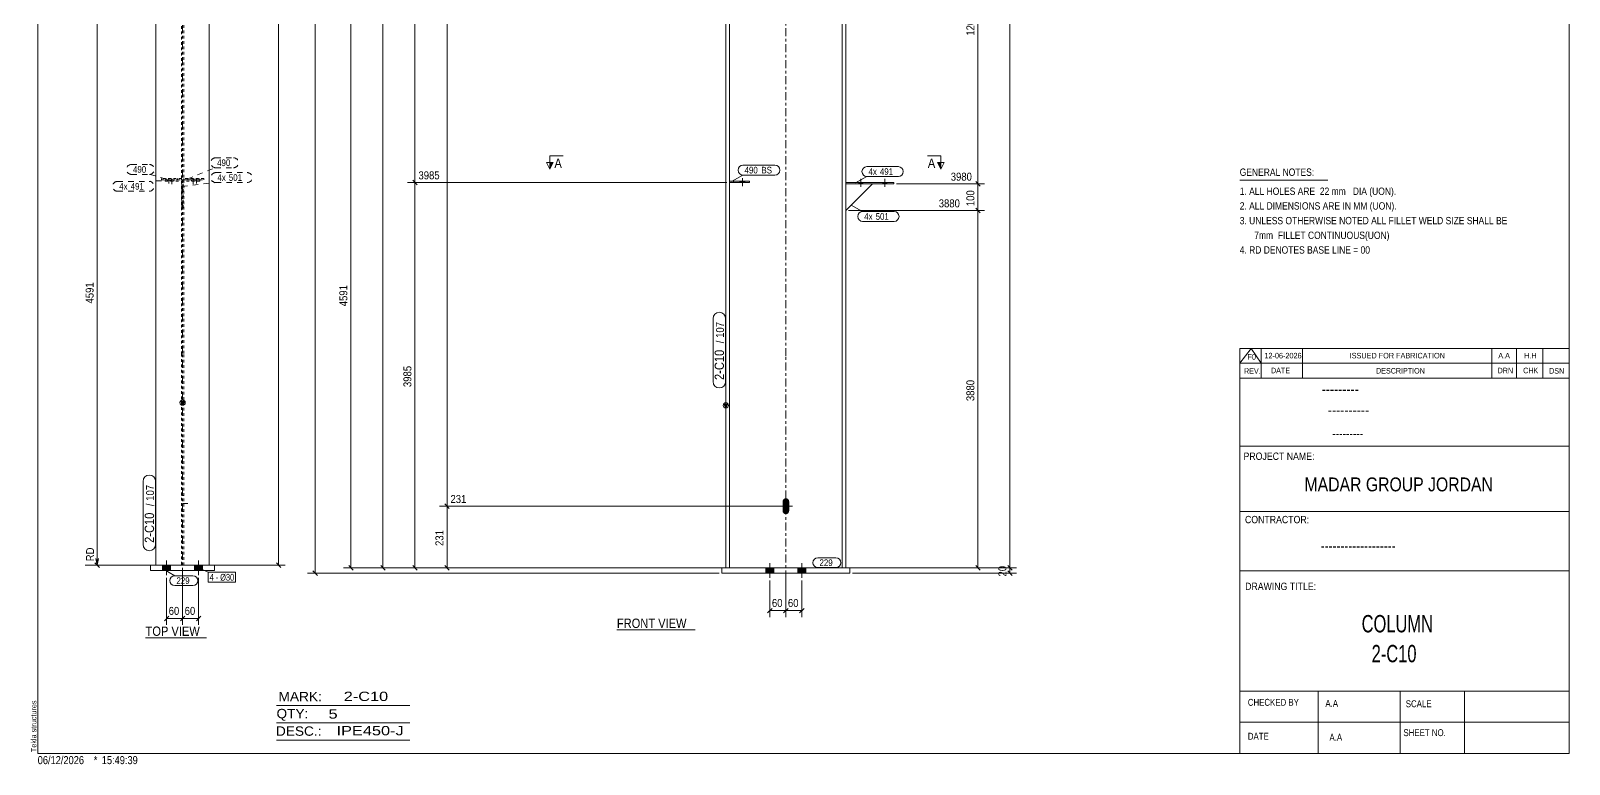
# Model space of a CAD drawing. Header units: millimetres. Extents: x 2 to 579, y 1 to 825.
# Drawn here: x 2 to 579, y 1 to 276 of the extents above; entities that cross this region are included whole.
import ezdxf

# ---------------------------------------------------------------- set-up
doc = ezdxf.new("R2010")
doc.units = ezdxf.units.MM
for name, pattern in [('XKITLINE00', [0]), ('XKITLINE01', [4, 1, -1, 1, -1]), ('XKITLINE02', [4, 2, -2]), ('XKITLINE03', [6, 3, -1, 1, -1])]:
    doc.linetypes.add(name, pattern=pattern)
for name, color, linetype, lineweight in [('Bolt', 3, 'Continuous', 0), ('BoltMark', 7, 'Continuous', 0), ('Dimensions', 7, 'Continuous', 0), ('DrawingSheet', 5, 'Continuous', 0), ('OtherObjectType', 7, 'Continuous', 0), ('Part', 2, 'Continuous', 0), ('PartMark', 7, 'Continuous', 0), ('Section', 6, 'Continuous', 0)]:
    doc.layers.add(name, color=color, linetype=linetype, lineweight=lineweight)
doc.styles.add('@ARIAL_UNICODE_MS_BOLD', font='ARIAL.TTF')
doc.styles.add('ARIAL', font='ARIAL.TTF')
doc.styles.add('ARIAL_NARROW', font='ARIALN.TTF')
doc.styles.add('COMIC_SANS_MS_BOLD', font='COMICBD.TTF')
doc.styles.add('SWIS721_EX_BT', font='ARIAL.TTF')
doc.styles.add('SWISSE', font='ARIAL.TTF')

# ---------------------------------------------------------------- blocks, each defined once
blk = doc.blocks.new('*A8')
at = {"layer": 'Bolt'}
for points in [[(285.4, 637.64), (284.92, 637.74), (284.52, 638.01), (284.25, 638.41), (284.15, 638.89), (284.15, 642.39), (284.25, 642.87), (284.52, 643.28), (284.92, 643.55), (285.4, 643.64), (285.88, 643.55), (286.28, 643.28), (286.55, 642.87), (286.65, 642.39), (286.65, 638.89), (286.55, 638.41), (286.28, 638.01), (285.88, 637.74)], [(285.4, 94.66), (284.92, 94.75), (284.52, 95.02), (284.25, 95.43), (284.15, 95.91), (284.15, 99.41), (284.25, 99.89), (284.52, 100.29), (284.92, 100.56), (285.4, 100.66), (285.88, 100.56), (286.28, 100.29), (286.55, 99.89), (286.65, 99.41), (286.65, 95.91), (286.55, 95.43), (286.28, 95.02), (285.88, 94.75)]]:
    blk.add_hatch(color=3, dxfattribs=at).paths.add_polyline_path(points, flags=17)
at = {"layer": 'Bolt', "color": 3, "linetype": 'XKITLINE00', "lineweight": 0}
for p, q in [((282.9, 640.64), (287.9, 640.64)), ((285.4, 643.14), (285.4, 638.14)), ((285.4, 100.16), (285.4, 95.16)), ((282.9, 97.66), (287.9, 97.66))]:
    blk.add_line(p, q, dxfattribs=at)
blk = doc.blocks.new('*A10')
at = {"layer": 'Bolt'}
for points in [[(280.9, 74.53), (280.9, 72.53), (277.9, 72.53), (277.9, 74.53)], [(280.9, 74.53), (280.9, 72.53), (277.9, 72.53), (277.9, 74.53)], [(292.9, 74.53), (292.9, 72.53), (289.9, 72.53), (289.9, 74.53)], [(292.9, 74.53), (292.9, 72.53), (289.9, 72.53), (289.9, 74.53)]]:
    blk.add_hatch(color=3, dxfattribs=at).paths.add_polyline_path(points, flags=17)
at = {"layer": 'Bolt', "color": 3, "linetype": 'XKITLINE00', "lineweight": 0}
for p, q in [((279.4, 76.28), (279.4, 70.78)), ((279.4, 76.28), (279.4, 70.78)), ((291.4, 76.28), (291.4, 70.78)), ((291.4, 76.28), (291.4, 70.78)), ((277.9, 74.53), (277.9, 72.53)), ((277.9, 74.53), (277.9, 72.53)), ((280.9, 74.53), (280.9, 72.53)), ((280.9, 74.53), (280.9, 72.53)), ((289.9, 74.53), (289.9, 72.53)), ((289.9, 74.53), (289.9, 72.53)), ((292.9, 74.53), (292.9, 72.53)), ((292.9, 74.53), (292.9, 72.53))]:
    blk.add_line(p, q, dxfattribs=at)
blk = doc.blocks.new('*A12')
at = {"layer": 'Bolt'}
blk.add_hatch(color=3, dxfattribs=at).paths.add_polyline_path([(268.12, 218.96), (268.12, 219.46), (270.08, 219.46), (270.08, 218.96)], flags=17)
at = {"layer": 'Bolt', "color": 3, "linetype": 'XKITLINE00', "lineweight": 0}
for p, q in [((268.12, 218.96), (268.12, 219.46)), ((269.1, 217.61), (269.1, 220.61)), ((270.08, 218.96), (270.08, 219.46))]:
    blk.add_line(p, q, dxfattribs=at)
blk = doc.blocks.new('*A13')
at = {"layer": 'Bolt'}
for points in [[(314.2, 218.96), (314.2, 218.46), (312.8, 218.46), (312.8, 218.96)], [(314.2, 218.96), (314.2, 218.46), (312.8, 218.46), (312.8, 218.96)], [(323.2, 218.96), (323.2, 218.46), (321.8, 218.46), (321.8, 218.96)], [(323.2, 218.96), (323.2, 218.46), (321.8, 218.46), (321.8, 218.96)]]:
    blk.add_hatch(color=3, dxfattribs=at).paths.add_polyline_path(points, flags=17)
at = {"layer": 'Bolt', "color": 3, "linetype": 'XKITLINE00', "lineweight": 0}
for p, q in [((313.5, 217.3), (313.5, 220.3)), ((313.5, 217.3), (313.5, 220.3)), ((322.5, 217.3), (322.5, 220.3)), ((322.5, 217.3), (322.5, 220.3)), ((312.8, 218.46), (312.8, 218.96)), ((312.8, 218.46), (312.8, 218.96)), ((314.2, 218.46), (314.2, 218.96)), ((314.2, 218.46), (314.2, 218.96)), ((321.8, 218.46), (321.8, 218.96)), ((321.8, 218.46), (321.8, 218.96)), ((323.2, 218.46), (323.2, 218.96)), ((323.2, 218.46), (323.2, 218.96))]:
    blk.add_line(p, q, dxfattribs=at)
blk = doc.blocks.new('*A14')
at = {"layer": 'Bolt', "color": 3, "linetype": 'XKITLINE02', "lineweight": 0}
for p, q in [((268.12, 218.96), (268.12, 219.46)), ((269.1, 217.61), (269.1, 220.61)), ((270.08, 218.96), (270.08, 219.46))]:
    blk.add_line(p, q, dxfattribs=at)
blk = doc.blocks.new('*A22')
at = {"layer": 'Part'}
blk.add_hatch(color=2, dxfattribs=at).paths.add_polyline_path([(262.1, 135.93), (263.7, 135.93), (262.9, 134.53)], flags=17)
at = {"layer": 'Part', "color": 7, "linetype": 'XKITLINE01', "lineweight": 0}
for p, q in [((307.9, 697.6), (262.9, 662.12)), ((264.3, 660.14), (264.3, 659.14)), ((306.5, 660.14), (306.5, 659.14)), ((262.9, 74.53), (307.9, 74.53))]:
    blk.add_line(p, q, dxfattribs=at)
at = {"layer": 'Part', "color": 2, "linetype": 'XKITLINE00', "lineweight": 0}
for p, q in [((306.5, 696.5), (306.5, 660.14)), ((307.9, 525.42), (307.9, 697.6)), ((264.3, 663.23), (264.3, 660.14)), ((262.9, 662.12), (262.9, 525.42)), ((264.3, 659.14), (264.3, 525.42)), ((306.5, 659.14), (306.5, 525.42)), ((262.9, 525.32), (262.9, 404.64)), ((264.3, 525.32), (264.3, 404.64)), ((306.5, 525.32), (306.5, 404.64)), ((307.9, 404.64), (307.9, 525.32)), ((262.9, 404.54), (262.9, 153.86)), ((264.3, 404.54), (264.3, 153.86)), ((306.5, 404.54), (306.5, 153.86)), ((307.9, 153.86), (307.9, 404.54)), ((262.9, 153.76), (262.9, 74.53)), ((264.3, 153.76), (264.3, 74.53)), ((306.5, 153.76), (306.5, 74.53)), ((307.9, 74.53), (307.9, 153.76)), ((262.9, 134.53), (262.1, 135.93)), ((262.1, 135.93), (263.7, 135.93)), ((263.7, 135.93), (262.9, 134.53))]:
    blk.add_line(p, q, dxfattribs=at)
at = {"layer": 'Part', "color": 7, "linetype": 'XKITLINE03', "lineweight": 0}
for p, q in [((285.4, 525.42), (285.4, 689.86)), ((285.4, 404.64), (285.4, 525.32)), ((285.4, 153.86), (285.4, 404.54)), ((285.4, 64.53), (285.4, 153.76))]:
    blk.add_line(p, q, dxfattribs=at)
at = {"layer": 'Part', "color": 2, "linetype": 'XKITLINE00', "lineweight": 0}
blk.add_circle((262.9, 135.43), 1, dxfattribs=at)
blk = doc.blocks.new('*A25')
at = {"layer": 'Part', "color": 2, "linetype": 'XKITLINE00', "lineweight": 0}
for p, q in [((309.4, 74.53), (261.4, 74.53)), ((261.4, 74.53), (261.4, 72.53)), ((309.4, 72.53), (261.4, 72.53)), ((309.4, 74.53), (309.4, 72.53))]:
    blk.add_line(p, q, dxfattribs=at)
blk = doc.blocks.new('*A30')
at = {"layer": 'Part', "color": 2, "linetype": 'XKITLINE00', "lineweight": 0}
for p, q in [((264.3, 219.46), (271.8, 219.46)), ((271.8, 219.46), (271.8, 218.96)), ((271.8, 218.96), (264.3, 218.96))]:
    blk.add_line(p, q, dxfattribs=at)
at = {"layer": 'Part', "color": 7, "linetype": 'XKITLINE01', "lineweight": 0}
for p, q in [((264.3, 218.96), (264.3, 219.46)), ((265.8, 218.96), (265.8, 219.46))]:
    blk.add_line(p, q, dxfattribs=at)
blk = doc.blocks.new('*A31')
at = {"layer": 'Part', "color": 2, "linetype": 'XKITLINE00', "lineweight": 0}
for p, q in [((307.9, 218.96), (325.9, 218.96)), ((325.9, 218.46), (307.9, 218.46)), ((325.9, 218.96), (325.9, 218.46))]:
    blk.add_line(p, q, dxfattribs=at)
at = {"layer": 'Part', "color": 7, "linetype": 'XKITLINE01', "lineweight": 0}
blk.add_line((307.9, 218.46), (307.9, 218.96), dxfattribs=at)
blk = doc.blocks.new('*A32')
at = {"layer": 'Part', "color": 7, "linetype": 'XKITLINE01', "lineweight": 0}
for p, q in [((271.8, 219.46), (264.3, 219.46)), ((264.3, 219.46), (264.3, 218.96)), ((265.8, 218.96), (265.8, 219.46)), ((271.8, 218.96), (271.8, 219.46)), ((264.3, 218.96), (271.8, 218.96))]:
    blk.add_line(p, q, dxfattribs=at)
blk = doc.blocks.new('*A33')
at = {"layer": 'Part', "color": 2, "linetype": 'XKITLINE00', "lineweight": 0}
blk.add_line((307.9, 208.46), (317.9, 218.46), dxfattribs=at)
at = {"layer": 'Part', "color": 7, "linetype": 'XKITLINE01', "lineweight": 0}
for p, q in [((307.9, 218.46), (307.9, 208.46)), ((317.9, 218.46), (307.9, 218.46))]:
    blk.add_line(p, q, dxfattribs=at)
blk = doc.blocks.new('*A45')
at = {"layer": 'Bolt', "color": 3, "linetype": 'XKITLINE02', "lineweight": 0}
for p, q in [((61.3, 641.68), (57.3, 641.68)), ((59.75, 644.68), (58.85, 644.68)), ((59.75, 638.68), (58.85, 638.68)), ((61.3, 98.7), (57.3, 98.7)), ((59.75, 101.7), (58.85, 101.7)), ((59.75, 95.7), (58.85, 95.7))]:
    blk.add_line(p, q, dxfattribs=at)
blk = doc.blocks.new('*A47')
at = {"layer": 'Bolt'}
for points in [[(54.8, 75.57), (54.8, 73.57), (51.8, 73.57), (51.8, 75.57)], [(54.8, 75.57), (54.8, 73.57), (51.8, 73.57), (51.8, 75.57)], [(66.8, 75.57), (66.8, 73.57), (63.8, 73.57), (63.8, 75.57)], [(66.8, 75.57), (66.8, 73.57), (63.8, 73.57), (63.8, 75.57)]]:
    blk.add_hatch(color=3, dxfattribs=at).paths.add_polyline_path(points, flags=17)
at = {"layer": 'Bolt', "color": 3, "linetype": 'XKITLINE00', "lineweight": 0}
for p, q in [((51.8, 75.57), (51.8, 73.57)), ((51.8, 75.57), (51.8, 73.57)), ((53.3, 77.32), (53.3, 71.82)), ((53.3, 77.32), (53.3, 71.82)), ((54.8, 75.57), (54.8, 73.57)), ((54.8, 75.57), (54.8, 73.57)), ((63.8, 75.57), (63.8, 73.57)), ((63.8, 75.57), (63.8, 73.57)), ((65.3, 77.32), (65.3, 71.82)), ((65.3, 77.32), (65.3, 71.82)), ((66.8, 75.57), (66.8, 73.57)), ((66.8, 75.57), (66.8, 73.57))]:
    blk.add_line(p, q, dxfattribs=at)
blk = doc.blocks.new('*A49')
at = {"layer": 'Bolt', "color": 3, "linetype": 'XKITLINE02', "lineweight": 0}
for p, q in [((63.52, 220), (63.52, 220.5)), ((64.5, 218.65), (64.5, 221.65)), ((65.49, 220), (65.49, 220.5))]:
    blk.add_line(p, q, dxfattribs=at)
blk = doc.blocks.new('*A50')
at = {"layer": 'Bolt', "color": 3, "linetype": 'XKITLINE02', "lineweight": 0}
for p, q in [((54.6, 219.5), (54.6, 220)), ((54.6, 219.5), (54.6, 220)), ((55.3, 218.34), (55.3, 221.34)), ((55.3, 218.34), (55.3, 221.34)), ((56, 219.5), (56, 220)), ((56, 219.5), (56, 220)), ((62.6, 219.5), (62.6, 220)), ((62.6, 219.5), (62.6, 220)), ((63.3, 218.34), (63.3, 221.34)), ((63.3, 218.34), (63.3, 221.34)), ((64, 219.5), (64, 220)), ((64, 219.5), (64, 220))]:
    blk.add_line(p, q, dxfattribs=at)
blk = doc.blocks.new('*A51')
at = {"layer": 'Bolt', "color": 3, "linetype": 'XKITLINE02', "lineweight": 0}
for p, q in [((53.12, 220), (53.12, 220.5)), ((54.1, 218.65), (54.1, 221.65)), ((55.09, 220), (55.09, 220.5))]:
    blk.add_line(p, q, dxfattribs=at)
blk = doc.blocks.new('*A59')
at = {"layer": 'Part'}
blk.add_hatch(color=2, dxfattribs=at).paths.add_polyline_path([(58.5, 136.97), (60.1, 136.97), (59.3, 135.57)], flags=17)
at = {"layer": 'Part', "color": 7, "linetype": 'XKITLINE01', "lineweight": 0}
for p, q in [((49.3, 698.64), (49.3, 526.46)), ((69.3, 698.64), (49.3, 698.64)), ((69.3, 526.46), (69.3, 698.64)), ((49.3, 697.53), (58.85, 697.53)), ((58.85, 697.53), (58.85, 526.46)), ((59.75, 526.46), (59.75, 697.53)), ((59.75, 697.53), (69.3, 697.53)), ((49.3, 664.26), (58.85, 664.26)), ((49.3, 663.16), (69.3, 663.16)), ((59.75, 664.26), (69.3, 664.26)), ((49.3, 526.36), (49.3, 405.68)), ((58.85, 526.36), (58.85, 405.68)), ((59.75, 405.68), (59.75, 526.36)), ((69.3, 405.68), (69.3, 526.36)), ((49.3, 405.58), (49.3, 281.47)), ((58.85, 405.58), (58.85, 154.9)), ((59.75, 154.9), (59.75, 405.58)), ((69.3, 281.47), (69.3, 405.58)), ((58.85, 154.8), (58.85, 75.57)), ((59.75, 75.57), (59.75, 154.8)), ((49.3, 75.57), (69.3, 75.57))]:
    blk.add_line(p, q, dxfattribs=at)
at = {"layer": 'Part', "color": 7, "linetype": 'XKITLINE03', "lineweight": 0}
for p, q in [((59.3, 526.46), (59.3, 690.9)), ((59.3, 405.68), (59.3, 526.36)), ((59.3, 154.9), (59.3, 405.58)), ((59.3, 65.57), (59.3, 154.8))]:
    blk.add_line(p, q, dxfattribs=at)
at = {"layer": 'Part', "color": 2, "linetype": 'XKITLINE00', "lineweight": 0}
for p, q in [((49.3, 154.9), (49.3, 281.47)), ((69.3, 281.47), (69.3, 154.9)), ((49.3, 75.57), (49.3, 154.8)), ((69.3, 154.8), (69.3, 75.57)), ((59.3, 135.57), (58.5, 136.97)), ((58.5, 136.97), (60.1, 136.97)), ((60.1, 136.97), (59.3, 135.57))]:
    blk.add_line(p, q, dxfattribs=at)
blk.add_circle((59.3, 136.47), 1, dxfattribs=at)
blk = doc.blocks.new('*A62')
at = {"layer": 'Part', "color": 2, "linetype": 'XKITLINE00', "lineweight": 0}
for p, q in [((47.3, 73.57), (47.3, 75.57)), ((47.3, 75.57), (71.3, 75.57)), ((71.3, 75.57), (71.3, 73.57)), ((71.3, 73.57), (47.3, 73.57))]:
    blk.add_line(p, q, dxfattribs=at)
blk = doc.blocks.new('*A67')
at = {"layer": 'Part', "color": 7, "linetype": 'XKITLINE01', "lineweight": 0}
for p, q in [((67.2, 220.5), (59.7, 220.5)), ((59.7, 220.5), (59.7, 220)), ((59.7, 220), (67.2, 220)), ((61.2, 220), (61.2, 220.5)), ((67.2, 220), (67.2, 220.5))]:
    blk.add_line(p, q, dxfattribs=at)
blk = doc.blocks.new('*A68')
at = {"layer": 'Part', "color": 7, "linetype": 'XKITLINE01', "lineweight": 0}
for p, q in [((52.8, 220), (52.8, 219.5)), ((52.8, 220), (65.8, 220)), ((52.8, 219.5), (65.8, 219.5)), ((65.8, 220), (65.8, 219.5))]:
    blk.add_line(p, q, dxfattribs=at)
blk = doc.blocks.new('*A69')
at = {"layer": 'Part', "color": 7, "linetype": 'XKITLINE01', "lineweight": 0}
for p, q in [((58.9, 220.5), (51.4, 220.5)), ((51.4, 220.5), (51.4, 220)), ((51.4, 220), (58.9, 220)), ((57.4, 220), (57.4, 220.5)), ((58.9, 220), (58.9, 220.5))]:
    blk.add_line(p, q, dxfattribs=at)
blk = doc.blocks.new('*A70')
at = {"layer": 'Part', "color": 7, "linetype": 'XKITLINE01', "lineweight": 0}
for p, q in [((59.55, 219.5), (59.05, 219.5)), ((59.05, 209.5), (59.05, 219.5)), ((59.55, 219.5), (59.05, 219.5)), ((59.55, 209.5), (59.55, 219.5)), ((59.55, 209.5), (59.05, 209.5))]:
    blk.add_line(p, q, dxfattribs=at)
blk = doc.blocks.new('*A120')
at = {"layer": 'DrawingSheet', "color": 5, "linetype": 'XKITLINE00', "lineweight": 0}
for p, q in [((579, 825), (5, 825)), ((5, 825), (5, 5)), ((579, 5), (579, 825)), ((5, 5), (579, 5))]:
    blk.add_line(p, q, dxfattribs=at)
at = {"layer": 'DrawingSheet', "color": 5, "style": 'ARIAL', "width": 0.85}
blk.add_text('Tekla structures', height=2, rotation=90, dxfattribs=at).set_placement((4.5, 5.5))
blk = doc.blocks.new('*A122')
at = {"layer": 'OtherObjectType', "color": 7, "linetype": 'XKITLINE00', "lineweight": 0}
blk.add_line((455.5, 219.82), (488.5, 219.82), dxfattribs=at)
at = {"layer": 'OtherObjectType', "color": 7, "style": 'ARIAL_NARROW', "width": 1.008832}
for s, p in [('GENERAL NOTES:', (455.5, 221.47)), ('1. ALL HOLES ARE  22 mm   DIA (UON).', (455.5, 214.32)), ('2. ALL DIMENSIONS ARE IN MM (UON).', (455.5, 208.82)), ('3. UNLESS OTHERWISE NOTED ALL FILLET WELD SIZE SHALL BE', (455.5, 203.32)), ('7mm  FILLET CONTINUOUS(UON)', (460.95, 197.82)), ('4. RD DENOTES BASE LINE = 00', (455.5, 192.32))]:
    blk.add_text(s, height=2.75, dxfattribs=at).set_placement(p)
blk = doc.blocks.new('*A123')
at = {"layer": 'OtherObjectType', "color": 7, "linetype": 'XKITLINE00', "lineweight": 0}
for p, q in [((455.5, 156.76), (579, 156.76)), ((455.5, 151.21), (459.82, 156.76)), ((455.5, 151.21), (455.5, 156.76)), ((459.82, 156.76), (463.53, 151.21)), ((463.53, 151.21), (463.53, 156.76)), ((478.97, 151.21), (478.97, 156.76)), ((549.98, 151.21), (549.98, 156.76)), ((559.24, 151.21), (559.24, 156.76)), ((569.12, 151.21), (569.12, 156.76)), ((579, 151.21), (579, 156.76)), ((455.5, 151.21), (579, 151.21)), ((455.5, 145.65), (455.5, 151.21)), ((459.21, 151.21), (579, 151.21)), ((463.53, 145.65), (463.53, 151.21)), ((478.97, 145.65), (478.97, 151.21)), ((549.98, 145.65), (549.98, 151.21)), ((559.24, 145.65), (559.24, 151.21)), ((569.12, 145.65), (569.12, 151.21)), ((579, 145.65), (579, 151.21))]:
    blk.add_line(p, q, dxfattribs=at)
at = {"layer": 'OtherObjectType', "color": 7, "style": 'ARIAL_NARROW'}
for s, height, width, p in [('F0', 2.058, 1.008832, (458.4, 152.59)), ('12-06-2026', 2.058, 1.008832, (464.76, 153.06)), ('ISSUED FOR FABRICATION', 2.0583, 1.008832, (496.71, 153.06)), ('A.A', 2.058, 1.008832, (552.4, 153.06)), ('H.H', 2.058, 1.008832, (562.13, 153.06)), ('REV.', 2.058, 0.907949, (457.13, 147.31)), ('DATE', 2.058, 0.907949, (467.23, 147.5)), ('DESCRIPTION', 2.0583, 0.907949, (506.61, 147.39)), ('DRN', 2.058, 0.907949, (552.17, 147.47)), ('CHK', 2.058, 0.907949, (561.72, 147.5)), ('DSN', 2.058, 0.907949, (571.47, 147.35))]:
    blk.add_text(s, height=height, dxfattribs=dict(at, width=width)).set_placement(p)
blk = doc.blocks.new('*A124')
at = {"layer": 'OtherObjectType', "color": 6, "linetype": 'XKITLINE00', "lineweight": 0}
for p, q in [((94.5, 23), (144.5, 23)), ((94.5, 16.5), (144.5, 16.5)), ((94.5, 10), (144.5, 10))]:
    blk.add_line(p, q, dxfattribs=at)
at = {"layer": 'OtherObjectType', "color": 6, "style": 'ARIAL_NARROW'}
for s, width, p in [('MARK:', 1.275, (95.27, 24.58)), ('2-C10', 1.525501, (119.69, 24.65)), ('QTY:', 1.275, (94.5, 18.19)), ('5', 1.525501, (113.99, 18.05)), ('DESC.:', 1.275, (94.29, 11.63)), ('IPE450-J', 1.525501, (117, 11.79))]:
    blk.add_text(s, height=3.5, dxfattribs=dict(at, width=width)).set_placement(p)
blk = doc.blocks.new('*A125')
at = {"layer": 'OtherObjectType', "color": 2, "linetype": 'XKITLINE00', "lineweight": 0}
for p, q in [((455.5, 145.65), (579, 145.65)), ((455.5, 5), (455.5, 145.64)), ((578.98, 145.64), (579, 5)), ((579, 120.14), (455.5, 120.14)), ((455.5, 95.63), (579, 95.63)), ((579, 73.49), (455.5, 73.49)), ((579, 28.4), (455.5, 28.4)), ((484.94, 28.4), (484.94, 5)), ((515.62, 5), (515.62, 28.4)), ((539.75, 5), (539.75, 28.4)), ((579, 16.7), (455.5, 16.7)), ((579, 5), (455.5, 5))]:
    blk.add_line(p, q, dxfattribs=at)
at = {"layer": 'OtherObjectType', "color": 4, "style": '@ARIAL_UNICODE_MS_BOLD', "width": 0.85}
blk.add_text('---------', height=3.9, dxfattribs=at).set_placement((486.23, 139.59))
at = {"layer": 'OtherObjectType', "color": 7, "style": 'ARIAL', "width": 0.85}
for s, height, p in [('----------', 3.9, (488.56, 131.77)), ('---------', 3.25, (490.21, 123.31))]:
    blk.add_text(s, height=height, dxfattribs=at).set_placement(p)
at = {"layer": 'OtherObjectType', "color": 3, "width": 0.85}
for s, style, p in [('PROJECT NAME:', 'SWIS721_EX_BT', (456.92, 115.01)), ('CONTRACTOR:', 'SWISSE', (457.47, 91.27)), ('DRAWING TITLE:', 'SWIS721_EX_BT', (457.53, 66.24))]:
    blk.add_text(s, height=2.7618, dxfattribs=dict(at, style=style)).set_placement(p)
at = {"layer": 'OtherObjectType', "color": 7, "width": 0.85}
for s, height, p in [('MADAR GROUP JORDAN', 5.2, (479.79, 103.23)), ('CHECKED BY', 2.592, (458.53, 22.86)), ('A.A', 2.592, (487.61, 22.45)), ('SCALE', 2.592, (517.74, 22.33)), ('DATE', 2.592, (458.54, 10.16)), ('A.A', 2.592, (489.14, 9.76)), ('SHEET NO.', 2.592, (516.87, 11.49))]:
    blk.add_text(s, height=height, dxfattribs=at).set_placement(p)
at = {"layer": 'OtherObjectType', "color": 1}
for s, height, style, width, p in [('-------------------', 3.9, 'COMIC_SANS_MS_BOLD', 0.85, (485.87, 80.86)), ('COLUMN', 6.5, 'ARIAL', 0.68, (501.19, 50.37)), ('2-C10', 6.5, 'ARIAL', 0.68, (504.95, 39.17))]:
    blk.add_text(s, height=height, dxfattribs=dict(at, style=style, width=width)).set_placement(p)
blk = doc.blocks.new('*A127')
at = {"layer": 'OtherObjectType', "color": 7, "style": 'ARIAL_NARROW', "width": 1.008832}
for s, p in [('06/12/2026', (4.99, 1)), ('*', (26, 1)), ('15:49:39', (29, 1))]:
    blk.add_text(s, height=3, dxfattribs=at).set_placement(p)
blk = doc.blocks.new('*A132')
at = {"layer": 'Dimensions', "color": 7, "linetype": 'XKITLINE00', "lineweight": 0}
for p, q in [((326.1, 716.23), (106.16, 716.23)), ((108.16, 717.08), (109.86, 715.38)), ((109.01, 72.53), (109.01, 716.23)), ((260.4, 72.53), (106.16, 72.53)), ((108.16, 73.38), (109.86, 71.69))]:
    blk.add_line(p, q, dxfattribs=at)
at = {"layer": 'Dimensions', "color": 3}
for p in [(109.01, 716.23), (109.01, 72.53)]:
    blk.add_point(p, dxfattribs=at)
at = {"layer": 'Dimensions', "color": 3, "style": 'ARIAL', "width": 0.85}
blk.add_text('9162', height=3, rotation=90.00021, dxfattribs=at).set_placement((107.66, 389.93))
blk = doc.blocks.new('*A139')
at = {"layer": 'PartMark', "color": 7, "linetype": 'XKITLINE00', "lineweight": 0}
for p, q in [((315.77, 224.92), (327.56, 224.92)), ((311.53, 218.83), (315.77, 221.22)), ((315.77, 221.22), (327.56, 221.22))]:
    blk.add_line(p, q, dxfattribs=at)
for centre, start, end in [((315.77, 223.07), 90, 270), ((327.56, 223.07), 270, 90)]:
    blk.add_arc(centre, 1.85, start, end, dxfattribs=at)
at = {"layer": 'PartMark', "color": 3, "style": 'ARIAL', "width": 0.85}
for s, p in [('4x', (316.37, 221.82)), ('491', (320.64, 221.82))]:
    blk.add_text(s, height=2.5, dxfattribs=at).set_placement(p)
blk = doc.blocks.new('*A140')
at = {"layer": 'PartMark', "color": 7, "linetype": 'XKITLINE00', "lineweight": 0}
for p, q in [((309.93, 210.49), (314.17, 208.09)), ((314.17, 208.09), (325.96, 208.09)), ((314.17, 204.39), (325.96, 204.39))]:
    blk.add_line(p, q, dxfattribs=at)
for centre, start, end in [((314.17, 206.24), 90, 270), ((325.96, 206.24), 270, 90)]:
    blk.add_arc(centre, 1.85, start, end, dxfattribs=at)
at = {"layer": 'PartMark', "color": 3, "style": 'ARIAL', "width": 0.85}
for s, p in [('4x', (314.77, 204.99)), ('501', (319.04, 204.99))]:
    blk.add_text(s, height=2.5, dxfattribs=at).set_placement(p)
blk = doc.blocks.new('*A143')
at = {"layer": 'PartMark', "color": 7, "linetype": 'XKITLINE00', "lineweight": 0}
for p, q in [((269.32, 225.46), (281.28, 225.46)), ((265.07, 219.37), (269.32, 221.76)), ((269.32, 221.76), (281.28, 221.76))]:
    blk.add_line(p, q, dxfattribs=at)
for centre, start, end in [((269.32, 223.61), 90, 270), ((281.28, 223.61), 270, 90)]:
    blk.add_arc(centre, 1.85, start, end, dxfattribs=at)
at = {"layer": 'PartMark', "color": 3, "style": 'ARIAL', "width": 0.85}
for s, p in [('490', (269.92, 222.36)), ('BS', (276.23, 222.36))]:
    blk.add_text(s, height=2.5, dxfattribs=at).set_placement(p)
blk = doc.blocks.new('*A144')
at = {"layer": 'Section'}
for points in [[(198.16, 226.46), (196.91, 223.96), (196.91, 226.46)], [(343.47, 226.46), (343.47, 223.96), (342.22, 226.46)]]:
    blk.add_hatch(color=3, dxfattribs=at).paths.add_polyline_path(points, flags=17)
at = {"layer": 'Section', "color": 3, "linetype": 'XKITLINE00', "lineweight": 0}
for p, q in [((196.91, 223.96), (195.66, 226.46)), ((198.16, 226.46), (195.66, 226.46)), ((196.91, 223.96), (198.16, 226.46)), ((342.22, 226.46), (344.72, 226.46)), ((343.47, 223.96), (342.22, 226.46)), ((344.72, 226.46), (343.47, 223.96))]:
    blk.add_line(p, q, dxfattribs=at)
at = {"layer": 'Section', "color": 1, "linetype": 'XKITLINE00', "lineweight": 0}
for p, q in [((196.91, 228.96), (201.91, 228.96)), ((196.91, 228.96), (196.91, 223.96)), ((343.47, 228.96), (338.47, 228.96)), ((343.47, 228.96), (343.47, 223.96))]:
    blk.add_line(p, q, dxfattribs=at)
at = {"layer": 'Section', "color": 7, "style": 'ARIAL', "width": 0.85}
for p in [(198.66, 224.46), (338.6, 224.46)]:
    blk.add_text('A', height=3.5, dxfattribs=at).set_placement(p)
blk = doc.blocks.new('*A150')
at = {"layer": 'OtherObjectType', "color": 7, "linetype": 'XKITLINE00', "lineweight": 0}
blk.add_line((222.08, 51.28), (251.38, 51.28), dxfattribs=at)
at = {"layer": 'OtherObjectType', "color": 7, "style": 'ARIAL', "width": 0.85}
blk.add_text('FRONT VIEW', height=3.5, dxfattribs=at).set_placement((222.08, 52.03))
blk = doc.blocks.new('*A156')
at = {"layer": 'Dimensions', "color": 7, "linetype": 'XKITLINE00', "lineweight": 0}
for p, q in [((368.55, 75.38), (370.25, 73.69)), ((308.9, 74.53), (371.8, 74.53)), ((310.4, 72.53), (371.8, 72.53)), ((368.55, 73.38), (370.25, 71.69)), ((369.4, 72.53), (369.4, 74.53))]:
    blk.add_line(p, q, dxfattribs=at)
at = {"layer": 'Dimensions', "color": 3}
for p in [(369.4, 74.53), (369.4, 72.53)]:
    blk.add_point(p, dxfattribs=at)
at = {"layer": 'Dimensions', "color": 3, "style": 'ARIAL', "width": 0.85}
blk.add_text('20', height=3, rotation=90.00021, dxfattribs=at).set_placement((368.05, 71.31))
blk = doc.blocks.new('*A157')
at = {"layer": 'Dimensions', "color": 7, "linetype": 'XKITLINE00', "lineweight": 0}
for p, q in [((368.55, 698.45), (370.25, 696.75)), ((308.9, 697.6), (371.8, 697.6)), ((369.4, 74.53), (369.4, 697.6)), ((368.55, 75.38), (370.25, 73.69)), ((308.9, 74.53), (371.8, 74.53))]:
    blk.add_line(p, q, dxfattribs=at)
at = {"layer": 'Dimensions', "color": 3}
for p in [(369.4, 697.6), (369.4, 74.53)]:
    blk.add_point(p, dxfattribs=at)
at = {"layer": 'Dimensions', "color": 3, "style": 'ARIAL', "width": 0.85}
blk.add_text('8956', height=3, rotation=90.00021, dxfattribs=at).set_placement((368.05, 381.62))
blk = doc.blocks.new('*A158')
at = {"layer": 'Dimensions', "color": 7, "linetype": 'XKITLINE00', "lineweight": 0}
for p, q in [((263.3, 279.56), (119.55, 279.56)), ((121.55, 280.41), (123.25, 278.71)), ((122.4, 74.53), (122.4, 279.56)), ((121.55, 75.38), (123.25, 73.69)), ((261.9, 74.53), (119.55, 74.53))]:
    blk.add_line(p, q, dxfattribs=at)
at = {"layer": 'Dimensions', "color": 3}
for p in [(122.4, 279.56), (122.4, 74.53)]:
    blk.add_point(p, dxfattribs=at)
at = {"layer": 'Dimensions', "color": 3, "style": 'ARIAL', "width": 0.85}
blk.add_text('4591', height=3, dxfattribs=at).set_placement((123.7, 280.76))
blk.add_text('4591', height=3, rotation=90.00021, dxfattribs=at).set_placement((121.05, 172.6))
blk = doc.blocks.new('*A160')
at = {"layer": 'Dimensions', "color": 7, "linetype": 'XKITLINE00', "lineweight": 0}
for p, q in [((230.7, 590.52), (131.55, 590.52)), ((133.55, 591.37), (135.25, 589.67)), ((134.4, 74.53), (134.4, 590.52)), ((133.55, 75.38), (135.25, 73.69)), ((261.9, 74.53), (131.55, 74.53))]:
    blk.add_line(p, q, dxfattribs=at)
at = {"layer": 'Dimensions', "color": 3}
for p in [(134.4, 590.52), (134.4, 74.53)]:
    blk.add_point(p, dxfattribs=at)
at = {"layer": 'Dimensions', "color": 3, "style": 'ARIAL', "width": 0.85}
blk.add_text('7885', height=3, dxfattribs=at).set_placement((135.7, 591.72))
blk.add_text('7885', height=3, rotation=90.00021, dxfattribs=at).set_placement((133.05, 328.08))
blk = doc.blocks.new('*A162')
at = {"layer": 'Dimensions', "color": 7, "linetype": 'XKITLINE00', "lineweight": 0}
for p, q in [((145.55, 219.81), (147.25, 218.11)), ((263.3, 218.96), (143.55, 218.96)), ((146.4, 74.53), (146.4, 218.96)), ((145.55, 75.38), (147.25, 73.69)), ((261.9, 74.53), (143.55, 74.53))]:
    blk.add_line(p, q, dxfattribs=at)
at = {"layer": 'Dimensions', "color": 3}
for p in [(146.4, 218.96), (146.4, 74.53)]:
    blk.add_point(p, dxfattribs=at)
at = {"layer": 'Dimensions', "color": 3, "style": 'ARIAL', "width": 0.85}
blk.add_text('3985', height=3, dxfattribs=at).set_placement((147.7, 220.16))
blk.add_text('3985', height=3, rotation=90.00021, dxfattribs=at).set_placement((145.05, 142.3))
blk = doc.blocks.new('*A163')
at = {"layer": 'Dimensions', "color": 7, "linetype": 'XKITLINE00', "lineweight": 0}
for p, q in [((145.55, 698.45), (147.25, 696.75)), ((306.9, 697.6), (143.55, 697.6)), ((146.4, 218.96), (146.4, 697.6)), ((145.55, 219.81), (147.25, 218.11)), ((263.3, 218.96), (143.55, 218.96))]:
    blk.add_line(p, q, dxfattribs=at)
at = {"layer": 'Dimensions', "color": 3}
for p in [(146.4, 697.6), (146.4, 218.96)]:
    blk.add_point(p, dxfattribs=at)
at = {"layer": 'Dimensions', "color": 3, "style": 'ARIAL', "width": 0.85}
blk.add_text('8956', height=3, dxfattribs=at).set_placement((147.7, 698.8))
blk.add_text('4971', height=3, rotation=90.00021, dxfattribs=at).set_placement((145.05, 453.83))
blk = doc.blocks.new('*A164')
at = {"layer": 'Dimensions', "color": 7, "linetype": 'XKITLINE00', "lineweight": 0}
for p, q in [((157.55, 98.51), (159.25, 96.81)), ((284.4, 97.66), (155.55, 97.66)), ((158.4, 74.53), (158.4, 97.66)), ((157.55, 75.38), (159.25, 73.69)), ((261.9, 74.53), (155.55, 74.53))]:
    blk.add_line(p, q, dxfattribs=at)
at = {"layer": 'Dimensions', "color": 3}
for p in [(158.4, 97.66), (158.4, 74.53)]:
    blk.add_point(p, dxfattribs=at)
at = {"layer": 'Dimensions', "color": 3, "style": 'ARIAL', "width": 0.85}
blk.add_text('231', height=3, dxfattribs=at).set_placement((159.7, 98.86))
blk.add_text('231', height=3, rotation=90.00021, dxfattribs=at).set_placement((157.05, 82.76))
blk = doc.blocks.new('*A165')
at = {"layer": 'Dimensions', "color": 7, "linetype": 'XKITLINE00', "lineweight": 0}
for p, q in [((284.4, 640.64), (155.55, 640.64)), ((157.55, 641.49), (159.25, 639.79)), ((158.4, 97.66), (158.4, 640.64)), ((157.55, 98.51), (159.25, 96.81)), ((284.4, 97.66), (155.55, 97.66))]:
    blk.add_line(p, q, dxfattribs=at)
at = {"layer": 'Dimensions', "color": 3}
for p in [(158.4, 640.64), (158.4, 97.66)]:
    blk.add_point(p, dxfattribs=at)
at = {"layer": 'Dimensions', "color": 3, "style": 'ARIAL', "width": 0.85}
blk.add_text('8386', height=3, dxfattribs=at).set_placement((159.7, 641.84))
blk.add_text('8155', height=3, rotation=90.00021, dxfattribs=at).set_placement((157.05, 364.7))
blk = doc.blocks.new('*A167')
at = {"layer": 'Dimensions', "color": 7, "linetype": 'XKITLINE00', "lineweight": 0}
for p, q in [((308.9, 208.46), (359.8, 208.46)), ((356.55, 209.31), (358.25, 207.61)), ((357.4, 74.53), (357.4, 208.46)), ((356.55, 75.38), (358.25, 73.69)), ((308.9, 74.53), (359.8, 74.53))]:
    blk.add_line(p, q, dxfattribs=at)
at = {"layer": 'Dimensions', "color": 3}
for p in [(357.4, 208.46), (357.4, 74.53)]:
    blk.add_point(p, dxfattribs=at)
at = {"layer": 'Dimensions', "color": 3, "style": 'ARIAL', "width": 0.85}
blk.add_text('3880', height=3, dxfattribs=at).set_placement((342.7, 209.66))
blk.add_text('3880', height=3, rotation=90.00021, dxfattribs=at).set_placement((356.05, 137.05))
blk = doc.blocks.new('*A168')
at = {"layer": 'Dimensions', "color": 7, "linetype": 'XKITLINE00', "lineweight": 0}
for p, q in [((356.55, 219.31), (358.25, 217.61)), ((326.9, 218.46), (359.8, 218.46)), ((357.4, 208.46), (357.4, 218.46)), ((308.9, 208.46), (359.8, 208.46)), ((356.55, 209.31), (358.25, 207.61))]:
    blk.add_line(p, q, dxfattribs=at)
at = {"layer": 'Dimensions', "color": 3}
for p in [(357.4, 218.46), (357.4, 208.46)]:
    blk.add_point(p, dxfattribs=at)
at = {"layer": 'Dimensions', "color": 3, "style": 'ARIAL', "width": 0.85}
blk.add_text('3980', height=3, dxfattribs=at).set_placement((347.2, 219.66))
blk.add_text('100', height=3, rotation=90.00021, dxfattribs=at).set_placement((356.05, 210.12))
blk = doc.blocks.new('*A169')
at = {"layer": 'Dimensions', "color": 7, "linetype": 'XKITLINE00', "lineweight": 0}
for p, q in [((308.9, 338.46), (359.8, 338.46)), ((356.55, 339.31), (358.25, 337.61)), ((357.4, 218.46), (357.4, 338.46)), ((356.55, 219.31), (358.25, 217.61)), ((326.9, 218.46), (359.8, 218.46))]:
    blk.add_line(p, q, dxfattribs=at)
at = {"layer": 'Dimensions', "color": 3}
for p in [(357.4, 338.46), (357.4, 218.46)]:
    blk.add_point(p, dxfattribs=at)
at = {"layer": 'Dimensions', "color": 3, "style": 'ARIAL', "width": 0.85}
blk.add_text('5180', height=3, dxfattribs=at).set_placement((342.7, 339.66))
blk.add_text('1200', height=3, rotation=90.00021, dxfattribs=at).set_placement((356.05, 274.01))
blk = doc.blocks.new('*A180')
at = {"layer": 'Dimensions', "color": 7, "linetype": 'XKITLINE00', "lineweight": 0}
for p, q in [((279.4, 69.78), (279.4, 56.13)), ((285.4, 73.53), (285.4, 56.13)), ((280.25, 59.38), (278.55, 57.69)), ((279.4, 58.53), (285.4, 58.53)), ((286.25, 59.38), (284.55, 57.69))]:
    blk.add_line(p, q, dxfattribs=at)
at = {"layer": 'Dimensions', "color": 3}
for p in [(279.4, 58.53), (285.4, 58.53)]:
    blk.add_point(p, dxfattribs=at)
at = {"layer": 'Dimensions', "color": 3, "style": 'ARIAL', "width": 0.85}
blk.add_text('60', height=3, dxfattribs=at).set_placement((280.17, 59.88))
blk = doc.blocks.new('*A181')
at = {"layer": 'Dimensions', "color": 7, "linetype": 'XKITLINE00', "lineweight": 0}
for p, q in [((285.4, 73.53), (285.4, 56.13)), ((291.4, 69.78), (291.4, 56.13)), ((286.25, 59.38), (284.55, 57.69)), ((285.4, 58.53), (291.4, 58.53)), ((292.25, 59.38), (290.55, 57.69))]:
    blk.add_line(p, q, dxfattribs=at)
at = {"layer": 'Dimensions', "color": 3}
for p in [(285.4, 58.53), (291.4, 58.53)]:
    blk.add_point(p, dxfattribs=at)
at = {"layer": 'Dimensions', "color": 3, "style": 'ARIAL', "width": 0.85}
blk.add_text('60', height=3, dxfattribs=at).set_placement((286.17, 59.88))
blk = doc.blocks.new('*A187')
at = {"layer": 'PartMark', "color": 7, "linetype": 'XKITLINE00', "lineweight": 0}
for p, q in [((297.39, 78.33), (304.15, 78.33)), ((297.39, 74.63), (304.15, 74.63))]:
    blk.add_line(p, q, dxfattribs=at)
for centre, start, end in [((297.39, 76.48), 90, 270), ((304.15, 76.48), 270, 90)]:
    blk.add_arc(centre, 1.85, start, end, dxfattribs=at)
at = {"layer": 'PartMark', "color": 3, "style": 'ARIAL', "width": 0.85}
blk.add_text('229', height=2.5, dxfattribs=at).set_placement((297.99, 75.23))
blk = doc.blocks.new('*A189')
at = {"layer": 'PartMark', "color": 7, "linetype": 'XKITLINE00', "lineweight": 0}
for p, q in [((258.1, 144.37), (258.1, 168.02)), ((262.8, 144.37), (262.8, 168.02))]:
    blk.add_line(p, q, dxfattribs=at)
for centre, start, end in [((260.45, 168.02), 0, 180), ((260.45, 144.37), 180, 0)]:
    blk.add_arc(centre, 2.35, start, end, dxfattribs=at)
at = {"layer": 'PartMark', "color": 3, "style": 'ARIAL', "width": 0.85}
for s, p in [('107', (262.2, 160.75)), ('/', (262.2, 158.73))]:
    blk.add_text(s, height=3, rotation=90.00021, dxfattribs=at).set_placement(p)
at = {"layer": 'PartMark', "color": 1, "style": 'ARIAL', "width": 0.85}
blk.add_text('2-C10', height=3.5, rotation=90.00021, dxfattribs=at).set_placement((262.2, 144.97))
blk = doc.blocks.new('*A190')
at = {"layer": 'Dimensions', "color": 7, "linetype": 'XKITLINE00', "lineweight": 0}
for p, q in [((75.75, 660.18), (97.7, 660.18)), ((94.46, 661.03), (96.15, 659.33)), ((95.3, 75.57), (95.3, 660.18)), ((70.3, 75.57), (97.7, 75.57)), ((94.46, 76.42), (96.15, 74.72))]:
    blk.add_line(p, q, dxfattribs=at)
at = {"layer": 'Dimensions', "color": 3}
for p in [(95.3, 660.18), (95.3, 75.57)]:
    blk.add_point(p, dxfattribs=at)
at = {"layer": 'Dimensions', "color": 3, "style": 'ARIAL', "width": 0.85}
blk.add_text('8571', height=3, dxfattribs=at).set_placement((85.1, 661.38))
blk.add_text('8571', height=3, rotation=90.00021, dxfattribs=at).set_placement((93.95, 363.43))
blk = doc.blocks.new('*A192')
at = {"layer": 'PartMark', "color": 7, "linetype": 'XKITLINE02', "lineweight": 0}
for p, q in [((40.11, 225.72), (46.87, 225.72)), ((40.11, 222.02), (46.87, 222.02)), ((52.93, 220.37), (46.87, 222.02))]:
    blk.add_line(p, q, dxfattribs=at)
for centre, start, end in [((40.11, 223.87), 90, 270), ((46.87, 223.87), 270, 90)]:
    blk.add_arc(centre, 1.85, start, end, dxfattribs=at)
at = {"layer": 'PartMark', "color": 3, "style": 'ARIAL', "width": 0.85}
blk.add_text('490', height=2.5, dxfattribs=at).set_placement((40.71, 222.62))
blk = doc.blocks.new('*A193')
at = {"layer": 'PartMark', "color": 7, "linetype": 'XKITLINE02', "lineweight": 0}
for p, q in [((71.63, 228.22), (78.39, 228.22)), ((61.23, 220.37), (71.63, 224.52)), ((71.63, 224.52), (78.39, 224.52))]:
    blk.add_line(p, q, dxfattribs=at)
for centre, start, end in [((71.63, 226.37), 90, 270), ((78.39, 226.37), 270, 90)]:
    blk.add_arc(centre, 1.85, start, end, dxfattribs=at)
at = {"layer": 'PartMark', "color": 3, "style": 'ARIAL', "width": 0.85}
blk.add_text('490', height=2.5, dxfattribs=at).set_placement((72.23, 225.12))
blk = doc.blocks.new('*A197')
at = {"layer": 'PartMark', "color": 7, "linetype": 'XKITLINE00', "lineweight": 0}
for p, q in [((52.13, 74), (56.38, 71.61)), ((56.38, 71.61), (63.14, 71.61)), ((56.38, 67.91), (63.14, 67.91))]:
    blk.add_line(p, q, dxfattribs=at)
for centre, start, end in [((56.38, 69.76), 90, 270), ((63.14, 69.76), 270, 90)]:
    blk.add_arc(centre, 1.85, start, end, dxfattribs=at)
at = {"layer": 'PartMark', "color": 3, "style": 'ARIAL', "width": 0.85}
blk.add_text('229', height=2.5, dxfattribs=at).set_placement((56.98, 68.51))
blk = doc.blocks.new('*A200')
at = {"layer": 'PartMark', "color": 7, "linetype": 'XKITLINE00', "lineweight": 0}
for p, q in [((44.5, 83.32), (44.5, 106.97)), ((49.2, 83.32), (49.2, 106.97))]:
    blk.add_line(p, q, dxfattribs=at)
for centre, start, end in [((46.85, 106.97), 0, 180), ((46.85, 83.32), 180, 0)]:
    blk.add_arc(centre, 2.35, start, end, dxfattribs=at)
at = {"layer": 'PartMark', "color": 3, "style": 'ARIAL', "width": 0.85}
for s, p in [('107', (48.6, 99.7)), ('/', (48.6, 97.68))]:
    blk.add_text(s, height=3, rotation=90.00021, dxfattribs=at).set_placement(p)
at = {"layer": 'PartMark', "color": 1, "style": 'ARIAL', "width": 0.85}
blk.add_text('2-C10', height=3.5, rotation=90.00021, dxfattribs=at).set_placement((48.6, 83.92))
blk = doc.blocks.new('*A201')
at = {"layer": 'PartMark', "color": 7, "linetype": 'XKITLINE02', "lineweight": 0}
for p, q in [((34.96, 219.39), (46.74, 219.39)), ((55.43, 219.87), (46.74, 219.39)), ((34.96, 215.69), (46.74, 215.69))]:
    blk.add_line(p, q, dxfattribs=at)
for centre, start, end in [((34.96, 217.54), 90, 270), ((46.74, 217.54), 270, 90)]:
    blk.add_arc(centre, 1.85, start, end, dxfattribs=at)
at = {"layer": 'PartMark', "color": 3, "style": 'ARIAL', "width": 0.85}
for s, p in [('4x', (35.56, 216.29)), ('491', (39.83, 216.29))]:
    blk.add_text(s, height=2.5, dxfattribs=at).set_placement(p)
blk = doc.blocks.new('*A202')
at = {"layer": 'PartMark', "color": 7, "linetype": 'XKITLINE02', "lineweight": 0}
for p, q in [((71.74, 222.68), (83.53, 222.68)), ((59.18, 217.47), (71.74, 218.98)), ((71.74, 218.98), (83.53, 218.98))]:
    blk.add_line(p, q, dxfattribs=at)
for centre, start, end in [((71.74, 220.83), 90, 270), ((83.53, 220.83), 270, 90)]:
    blk.add_arc(centre, 1.85, start, end, dxfattribs=at)
at = {"layer": 'PartMark', "color": 3, "style": 'ARIAL', "width": 0.85}
for s, p in [('4x', (72.34, 219.58)), ('501', (76.61, 219.58))]:
    blk.add_text(s, height=2.5, dxfattribs=at).set_placement(p)
blk = doc.blocks.new('*A203')
at = {"layer": 'OtherObjectType', "color": 7, "linetype": 'XKITLINE00', "lineweight": 0}
blk.add_line((45.42, 48.32), (68.24, 48.32), dxfattribs=at)
at = {"layer": 'OtherObjectType', "color": 7, "style": 'ARIAL', "width": 0.85}
blk.add_text('TOP VIEW', height=3.5, dxfattribs=at).set_placement((45.42, 49.07))
blk = doc.blocks.new('*A204')
at = {"layer": 'Dimensions', "color": 7, "linetype": 'XKITLINE00', "lineweight": 0}
for p, q in [((53.3, 70.82), (53.3, 53.17)), ((59.3, 74.57), (59.3, 53.17)), ((54.15, 56.42), (52.46, 54.72)), ((53.3, 55.57), (59.3, 55.57)), ((60.15, 56.42), (58.46, 54.72))]:
    blk.add_line(p, q, dxfattribs=at)
at = {"layer": 'Dimensions', "color": 3}
for p in [(53.3, 55.57), (59.3, 55.57)]:
    blk.add_point(p, dxfattribs=at)
at = {"layer": 'Dimensions', "color": 3, "style": 'ARIAL', "width": 0.85}
blk.add_text('60', height=3, dxfattribs=at).set_placement((54.08, 56.92))
blk = doc.blocks.new('*A205')
at = {"layer": 'Dimensions', "color": 7, "linetype": 'XKITLINE00', "lineweight": 0}
for p, q in [((59.3, 74.57), (59.3, 53.17)), ((65.3, 70.82), (65.3, 53.17)), ((60.15, 56.42), (58.46, 54.72)), ((59.3, 55.57), (65.3, 55.57)), ((66.15, 56.42), (64.46, 54.72))]:
    blk.add_line(p, q, dxfattribs=at)
at = {"layer": 'Dimensions', "color": 3}
for p in [(59.3, 55.57), (65.3, 55.57)]:
    blk.add_point(p, dxfattribs=at)
at = {"layer": 'Dimensions', "color": 3, "style": 'ARIAL', "width": 0.85}
blk.add_text('60', height=3, dxfattribs=at).set_placement((60.08, 56.92))
blk = doc.blocks.new('*A206')
at = {"layer": 'Dimensions', "color": 7, "linetype": 'XKITLINE00', "lineweight": 0}
for p, q in [((48.85, 280.6), (24.45, 280.6)), ((26.46, 281.45), (28.15, 279.75)), ((27.3, 75.57), (27.3, 280.6)), ((27.3, 82.79), (27.3, 75.57)), ((48.3, 75.57), (22.8, 75.57)), ((48.3, 75.57), (24.45, 75.57)), ((26.46, 76.42), (28.15, 74.72)), ((26.8, 78.07), (27.3, 75.57)), ((27.8, 78.07), (27.3, 75.57))]:
    blk.add_line(p, q, dxfattribs=at)
at = {"layer": 'Dimensions', "color": 3}
for p in [(27.3, 280.6), (27.3, 75.57)]:
    blk.add_point(p, dxfattribs=at)
at = {"layer": 'Dimensions', "color": 7}
blk.add_point((27.3, 75.57), dxfattribs=at)
at = {"layer": 'Dimensions', "color": 3, "style": 'ARIAL', "width": 0.85}
blk.add_text('4591', height=3, dxfattribs=at).set_placement((28.6, 281.8))
for s, p in [('4591', (25.95, 173.64)), ('RD', (26.1, 77.02))]:
    blk.add_text(s, height=3, rotation=90.00021, dxfattribs=at).set_placement(p)
blk = doc.blocks.new('*A207')
at = {"layer": 'BoltMark', "color": 7, "linetype": 'XKITLINE00', "lineweight": 0}
for p, q in [((65.3, 74.57), (68.84, 72.89)), ((68.84, 72.89), (79.14, 72.89)), ((68.84, 69.19), (68.84, 72.89)), ((79.14, 69.19), (79.14, 72.89)), ((68.84, 69.19), (79.14, 69.19))]:
    blk.add_line(p, q, dxfattribs=at)
at = {"layer": 'BoltMark', "color": 3, "style": 'ARIAL_NARROW', "width": 0.85}
for s, p in [('4', (69.44, 69.79)), ('-', (71.71, 69.79)), ('Ø30', (73.37, 69.79))]:
    blk.add_text(s, height=2.5, dxfattribs=at).set_placement(p)

msp = doc.modelspace()

# ---------------------------------------------------------------- block references
at = {"lineweight": 0}
for name in ['*A120', '*A132', '*A163', '*A157', '*A190', '*A45', '*A165', '*A8', '*A160', '*A169', '*A206', '*A158', '*A192', '*A193', '*A144', '*A143', '*A139', '*A201', '*A69', '*A68', '*A51', '*A50', '*A70', '*A202', '*A67', '*A49', '*A162', '*A30', '*A32', '*A12', '*A14', '*A168', '*A13', '*A122', '*A31', '*A33', '*A167', '*A140', '*A189', '*A123', '*A125', '*A200', '*A164', '*A62', '*A47', '*A10', '*A187', '*A156', '*A197', '*A204', '*A205', '*A207', '*A25', '*A180', '*A181', '*A203', '*A150', '*A124', '*A127']:
    msp.add_blockref(name, (0, 0), dxfattribs=at)
at = {"layer": 'Part', "lineweight": 0}
for name in ['*A59', '*A22']:
    msp.add_blockref(name, (0, 0), dxfattribs=at)

doc.saveas('drawing.dxf')
